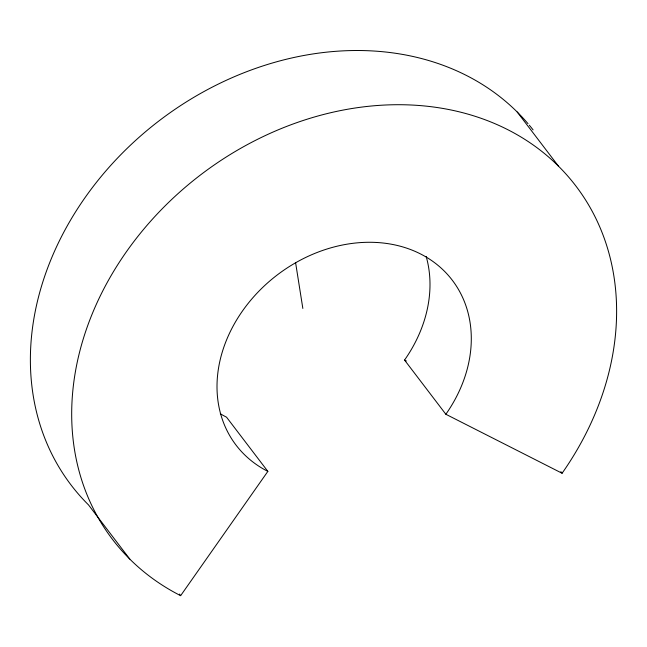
<?xml version="1.0" encoding="UTF-8"?>
<svg xmlns="http://www.w3.org/2000/svg" width="647" height="647" viewBox="0 0 647 647"><rect width="100%" height="100%" fill="white"/><g stroke="black" fill="none" stroke-linecap="round" stroke-linejoin="round"><path stroke-width="0.97" d="M180.642 595.669L267.85 471.388A135.975 110.305 -37.3 0 1 242.447 311.029A135.975 110.305 -37.3 0 1 420.461 253.907A135.975 110.305 -37.3 0 1 445.856 414.266L562.089 473.256A291.376 236.365 -37.3 0 0 507.669 129.626A291.376 236.365 -37.3 0 0 126.214 252.031A291.376 236.365 -37.3 0 0 180.642 595.669L179.429 594.075M426.155 256.43A135.975 110.305 -37.3 0 1 404.553 360.064L406.348 360.977M517.196 111.988L558.498 166.198M560.876 471.663L562.089 473.256M404.553 360.064L445.856 414.266M267.85 471.388L226.539 417.186A135.975 110.305 -37.3 0 1 220.295 413.724M129.804 559.097L88.502 504.895A291.376 236.365 -37.3 0 1 141.96 134.77A291.376 236.365 -37.3 0 1 528.017 123.674M295.598 262.682L302.845 308.441M529.303 125.203A291.376 236.365 -37.3 0 1 533.088 129.877"/></g></svg>
